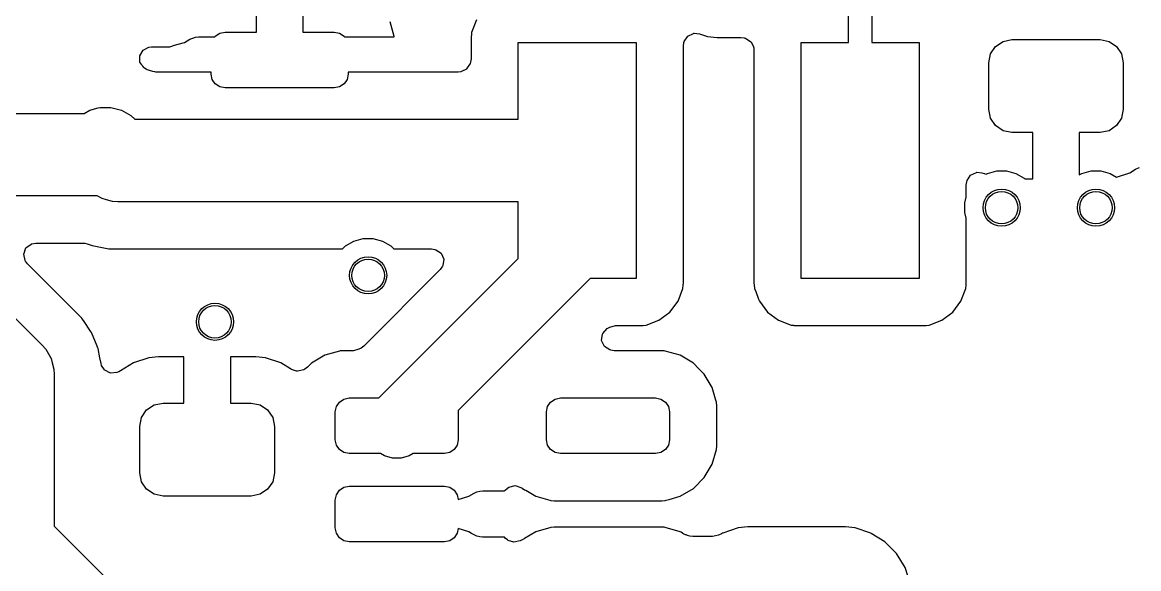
# Model space of a CAD drawing. Header units: inches. Extents: x -2.18 to 1.8, y 0.44 to 2.81.
# Drawn here: x -1.0453 to -0.5719, y 1.4319 to 1.6636 of the extents above; entities that cross this region are included whole.
import ezdxf

# ---------------------------------------------------------------- set-up
doc = ezdxf.new("R2010")
doc.units = ezdxf.units.IN
doc.header["$MEASUREMENT"] = 0
doc.layers.add('BLACK', color=250, linetype='CONTINUOUS')

msp = doc.modelspace()

# ---------------------------------------------------------------- linework, layer by layer
at = {"layer": 'BLACK', "linetype": 'CONTINUOUS'}
for p, q in [((-0.94602, 1.65941), (-0.94602, 1.67909)), ((-0.92634, 1.67909), (-0.92634, 1.65941)), ((-0.69492, 1.655), (-0.69492, 1.675)), ((-0.68508, 1.67296), (-0.68508, 1.655)), ((-0.88757, 1.65754), (-0.88938, 1.66375)), ((-0.85275, 1.66469), (-0.85476, 1.6593)), ((-0.97307, 1.65693), (-0.97185, 1.65727)), ((-0.97185, 1.65727), (-0.97056, 1.65744)), ((-0.97056, 1.65744), (-0.96365, 1.65744)), ((-0.96365, 1.65744), (-0.96349, 1.65768)), ((-0.96349, 1.65768), (-0.96157, 1.65896)), ((-0.96157, 1.65896), (-0.95931, 1.65941)), ((-0.95931, 1.65941), (-0.94602, 1.65941)), ((-0.92634, 1.65941), (-0.91305, 1.65941)), ((-0.91305, 1.65941), (-0.91079, 1.65896)), ((-0.91079, 1.65896), (-0.90888, 1.65768)), ((-0.90888, 1.65768), (-0.90872, 1.65744)), ((-0.90872, 1.65744), (-0.88757, 1.65744)), ((-0.88757, 1.65744), (-0.88757, 1.65754)), ((-0.88757, 1.65744), (-0.88757, 1.65744)), ((-0.88757, 1.65744), (-0.88757, 1.65744)), ((-0.85479, 1.65904), (-0.85502, 1.65692)), ((-0.85478, 1.65919), (-0.85479, 1.65904)), ((-0.85476, 1.6593), (-0.85478, 1.65919)), ((-0.76463, 1.65548), (-0.76314, 1.65779)), ((-0.76314, 1.65779), (-0.76064, 1.65893)), ((-0.76064, 1.65893), (-0.7605, 1.65895)), ((-0.7605, 1.65895), (-0.76037, 1.65897)), ((-0.76037, 1.65897), (-0.75814, 1.65877)), ((-0.75814, 1.65877), (-0.75471, 1.65764)), ((-0.75471, 1.65764), (-0.75471, 1.65764)), ((-0.75471, 1.65764), (-0.75067, 1.65722)), ((-0.75067, 1.65722), (-0.7406, 1.65722)), ((-0.7406, 1.65722), (-0.73923, 1.65703)), ((-0.73923, 1.65703), (-0.73886, 1.65692)), ((-0.99411, 1.65181), (-0.99191, 1.65299)), ((-0.99191, 1.65299), (-0.99171, 1.65304)), ((-0.99171, 1.65304), (-0.99059, 1.65317)), ((-0.99059, 1.65317), (-0.98705, 1.65317)), ((-0.98705, 1.65317), (-0.98425, 1.65317)), ((-0.98425, 1.65317), (-0.98278, 1.65328)), ((-0.98425, 1.65317), (-0.98425, 1.65317)), ((-0.98278, 1.65328), (-0.98084, 1.65385)), ((-0.98278, 1.65328), (-0.98278, 1.65328)), ((-0.98278, 1.65328), (-0.98278, 1.65328)), ((-0.98084, 1.65385), (-0.97704, 1.65495)), ((-0.98084, 1.65385), (-0.98084, 1.65385)), ((-0.97704, 1.65495), (-0.97649, 1.65511)), ((-0.97649, 1.65511), (-0.97427, 1.65643)), ((-0.97427, 1.65643), (-0.97307, 1.65693)), ((-0.85502, 1.65692), (-0.85502, 1.6481)), ((-0.835, 1.6225), (-0.835, 1.655)), ((-0.835, 1.655), (-0.785, 1.655)), ((-0.785, 1.655), (-0.785, 1.555)), ((-0.76498, 1.65358), (-0.76478, 1.65495)), ((-0.76498, 1.55309), (-0.76498, 1.65358)), ((-0.76478, 1.65495), (-0.76474, 1.65511)), ((-0.76474, 1.65511), (-0.76463, 1.65548)), ((-0.73886, 1.65692), (-0.73864, 1.65685)), ((-0.73864, 1.65685), (-0.73632, 1.65537)), ((-0.73632, 1.65537), (-0.73628, 1.65531)), ((-0.73628, 1.65531), (-0.7352, 1.65315)), ((-0.7352, 1.65315), (-0.73513, 1.65286)), ((-0.73513, 1.65286), (-0.73502, 1.65182)), ((-0.715, 1.555), (-0.715, 1.655)), ((-0.715, 1.655), (-0.69492, 1.655)), ((-0.68508, 1.655), (-0.665, 1.655)), ((-0.665, 1.655), (-0.665, 1.555)), ((-0.63472, 1.6502), (-0.63259, 1.6534)), ((-0.63259, 1.6534), (-0.6294, 1.65553)), ((-0.6294, 1.65553), (-0.62563, 1.65628)), ((-0.62563, 1.65628), (-0.58823, 1.65628)), ((-0.58823, 1.65628), (-0.58446, 1.65553)), ((-0.58446, 1.65553), (-0.58127, 1.6534)), ((-0.58127, 1.6534), (-0.57914, 1.6502)), ((-0.99552, 1.64945), (-0.99411, 1.65181)), ((-0.99542, 1.6467), (-0.99552, 1.64945)), ((-0.85502, 1.6481), (-0.85522, 1.64673)), ((-0.73502, 1.65182), (-0.73502, 1.55308)), ((-0.63547, 1.64644), (-0.63472, 1.6502)), ((-0.57914, 1.6502), (-0.57839, 1.64644)), ((-0.99463, 1.64556), (-0.99542, 1.6467)), ((-0.99452, 1.64523), (-0.99463, 1.64556)), ((-0.99425, 1.64502), (-0.99452, 1.64523)), ((-0.99385, 1.64444), (-0.99425, 1.64502)), ((-0.99357, 1.64422), (-0.99385, 1.64444)), ((-0.99284, 1.64373), (-0.99357, 1.64422)), ((-0.99258, 1.64367), (-0.99284, 1.64373)), ((-0.99238, 1.64351), (-0.99258, 1.64367)), ((-0.99223, 1.64345), (-0.99238, 1.64351)), ((-0.99219, 1.64343), (-0.99223, 1.64345)), ((-0.99223, 1.64345), (-0.99223, 1.64345)), ((-0.9914, 1.64312), (-0.99219, 1.64343)), ((-0.99003, 1.64272), (-0.9914, 1.64312)), ((-0.85693, 1.64378), (-0.85909, 1.6427)), ((-0.85688, 1.64382), (-0.85693, 1.64378)), ((-0.85539, 1.64614), (-0.85688, 1.64382)), ((-0.85522, 1.64673), (-0.85539, 1.64614)), ((-0.63547, 1.62675), (-0.63547, 1.64644)), ((-0.57839, 1.64644), (-0.57839, 1.62675)), ((-0.98915, 1.64266), (-0.99003, 1.64272)), ((-0.98866, 1.64252), (-0.98915, 1.64266)), ((-0.96522, 1.64252), (-0.98866, 1.64252)), ((-0.96522, 1.64169), (-0.96522, 1.64252)), ((-0.96477, 1.63943), (-0.96522, 1.64169)), ((-0.96349, 1.63752), (-0.96477, 1.63943)), ((-0.9076, 1.63943), (-0.90888, 1.63752)), ((-0.90715, 1.64169), (-0.9076, 1.63943)), ((-0.86043, 1.64252), (-0.90715, 1.64252)), ((-0.90715, 1.64252), (-0.90715, 1.64169)), ((-0.85939, 1.64263), (-0.86043, 1.64252)), ((-0.85909, 1.6427), (-0.85939, 1.64263)), ((-0.96157, 1.63624), (-0.96349, 1.63752)), ((-0.95931, 1.63579), (-0.96157, 1.63624)), ((-0.91305, 1.63579), (-0.95931, 1.63579)), ((-0.91079, 1.63624), (-0.91305, 1.63579)), ((-0.90888, 1.63752), (-0.91079, 1.63624)), ((-1.07441, 1.625), (-1.01906, 1.625)), ((-1.01906, 1.625), (-1.0167, 1.62636)), ((-1.0167, 1.62636), (-1.01322, 1.6273)), ((-1.01322, 1.6273), (-1.01228, 1.62755)), ((-1.01228, 1.62755), (-1.00772, 1.62755)), ((-1.00772, 1.62755), (-1.0033, 1.62636)), ((-1.0033, 1.62636), (-0.99935, 1.62408)), ((-0.99935, 1.62408), (-0.99935, 1.62408)), ((-0.99935, 1.62408), (-0.99763, 1.62257)), ((-0.63472, 1.62299), (-0.63547, 1.62675)), ((-0.57839, 1.62675), (-0.57914, 1.62299)), ((-0.99763, 1.62257), (-0.99755, 1.6225)), ((-0.99755, 1.6225), (-0.835, 1.6225)), ((-0.63259, 1.61979), (-0.63472, 1.62299)), ((-0.6294, 1.61766), (-0.63259, 1.61979)), ((-0.58127, 1.61979), (-0.58446, 1.61766)), ((-0.57914, 1.62299), (-0.58127, 1.61979)), ((-0.62563, 1.61691), (-0.6294, 1.61766)), ((-0.61677, 1.61691), (-0.62563, 1.61691)), ((-0.61677, 1.59722), (-0.61677, 1.61691)), ((-0.58823, 1.61691), (-0.59709, 1.61691)), ((-0.59709, 1.61691), (-0.59709, 1.59894)), ((-0.58446, 1.61766), (-0.58823, 1.61691)), ((-0.63603, 1.59955), (-0.63206, 1.60061)), ((-0.63206, 1.60061), (-0.62794, 1.60061)), ((-0.62794, 1.60061), (-0.62397, 1.59955)), ((-0.59603, 1.59955), (-0.59206, 1.60061)), ((-0.59206, 1.60061), (-0.58794, 1.60061)), ((-0.58794, 1.60061), (-0.58397, 1.59955)), ((-0.57566, 1.59981), (-0.57318, 1.60134)), ((-0.57318, 1.60134), (-0.57191, 1.60189)), ((-0.57191, 1.60189), (-0.57148, 1.60201)), ((-0.64498, 1.59461), (-0.64478, 1.59598)), ((-0.64478, 1.59598), (-0.64463, 1.59651)), ((-0.64463, 1.59651), (-0.64314, 1.59882)), ((-0.64314, 1.59882), (-0.64064, 1.59996)), ((-0.64064, 1.59996), (-0.64046, 1.59999)), ((-0.64046, 1.59999), (-0.63838, 1.59984)), ((-0.63838, 1.59984), (-0.63746, 1.59956)), ((-0.63746, 1.59956), (-0.63733, 1.59952)), ((-0.63733, 1.59952), (-0.63653, 1.59926)), ((-0.63653, 1.59926), (-0.63603, 1.59955)), ((-0.62397, 1.59955), (-0.62041, 1.59749)), ((-0.62041, 1.59749), (-0.62014, 1.59722)), ((-0.62014, 1.59722), (-0.61677, 1.59722)), ((-0.61677, 1.59722), (-0.61677, 1.59722)), ((-0.59709, 1.59894), (-0.59603, 1.59955)), ((-0.58397, 1.59955), (-0.58123, 1.59796)), ((-0.58123, 1.59796), (-0.57566, 1.59981)), ((-0.57566, 1.59981), (-0.57566, 1.59981)), ((-0.64498, 1.58942), (-0.64498, 1.59461)), ((-1.01352, 1.59), (-1.0725, 1.59)), ((-1.0115, 1.58883), (-1.01352, 1.59)), ((-1.00963, 1.58833), (-1.0115, 1.58883)), ((-1.00709, 1.58765), (-1.00963, 1.58833)), ((-1.0048, 1.5875), (-1.00709, 1.58765)), ((-1.00709, 1.58765), (-1.00709, 1.58765)), ((-0.835, 1.5875), (-1.0048, 1.5875)), ((-0.835, 1.56348), (-0.835, 1.5875)), ((-0.64561, 1.58706), (-0.64498, 1.58942)), ((-0.64561, 1.58294), (-0.64561, 1.58706)), ((-0.64498, 1.58058), (-0.64561, 1.58294)), ((-0.64498, 1.55309), (-0.64498, 1.58058)), ((-0.90469, 1.57085), (-0.90072, 1.57191)), ((-0.90072, 1.57191), (-0.89661, 1.57191)), ((-0.89661, 1.57191), (-0.89263, 1.57085)), ((-1.04472, 1.56534), (-1.04376, 1.56792)), ((-1.04376, 1.56792), (-1.04156, 1.56957)), ((-1.04156, 1.56957), (-1.04136, 1.56964)), ((-1.04136, 1.56964), (-1.04127, 1.56967)), ((-1.04127, 1.56967), (-1.03957, 1.56998)), ((-1.03957, 1.56998), (-1.01975, 1.56998)), ((-1.01975, 1.56998), (-1.0188, 1.56989)), ((-1.0188, 1.56989), (-1.01788, 1.5697)), ((-1.01788, 1.5697), (-1.01696, 1.56942)), ((-1.01696, 1.56942), (-1.01691, 1.5694)), ((-1.01691, 1.5694), (-1.01691, 1.5694)), ((-1.01691, 1.5694), (-1.01691, 1.5694)), ((-1.01691, 1.5694), (-1.01575, 1.56892)), ((-1.01575, 1.56892), (-1.00862, 1.5675)), ((-1.00862, 1.5675), (-1.00853, 1.56748)), ((-1.00853, 1.56748), (-1.0085, 1.56748)), ((-1.0085, 1.56748), (-1.0085, 1.56748)), ((-1.0085, 1.56748), (-1.0085, 1.56748)), ((-1.0085, 1.56748), (-0.90956, 1.56748)), ((-0.90956, 1.56748), (-0.90825, 1.56879)), ((-0.90825, 1.56879), (-0.90469, 1.57085)), ((-0.89263, 1.57085), (-0.88907, 1.56879)), ((-0.88907, 1.56879), (-0.88776, 1.56748)), ((-0.88776, 1.56748), (-0.8718, 1.56748)), ((-0.8718, 1.56748), (-0.87043, 1.56728)), ((-0.87043, 1.56728), (-0.87, 1.56716)), ((-0.87, 1.56716), (-0.86769, 1.56567)), ((-1.04414, 1.56265), (-1.04472, 1.56534)), ((-1.04399, 1.56238), (-1.04414, 1.56265)), ((-1.04392, 1.56226), (-1.04399, 1.56238)), ((-0.89417, 1.50431), (-0.835, 1.56348)), ((-0.86769, 1.56567), (-0.86654, 1.56317)), ((-0.86654, 1.56317), (-0.86693, 1.56045)), ((-1.0725, 1.56225), (-1.03691, 1.52666)), ((-1.04309, 1.56115), (-1.04392, 1.56226)), ((-1.02537, 1.54343), (-1.04309, 1.56115)), ((-0.86805, 1.55875), (-0.90054, 1.52626)), ((-0.86706, 1.56017), (-0.86805, 1.55875)), ((-0.86693, 1.56045), (-0.86706, 1.56017)), ((-0.86693, 1.56045), (-0.86693, 1.56045)), ((-0.80451, 1.555), (-0.86053, 1.49898)), ((-0.785, 1.555), (-0.80451, 1.555)), ((-0.76508, 1.55213), (-0.76498, 1.55308)), ((-0.76498, 1.55308), (-0.76498, 1.55309)), ((-0.73502, 1.55308), (-0.73479, 1.55096)), ((-0.665, 1.555), (-0.715, 1.555)), ((-0.64508, 1.55213), (-0.64498, 1.55308)), ((-0.64498, 1.55308), (-0.64498, 1.55309)), ((-0.76725, 1.54531), (-0.76524, 1.5507)), ((-0.76524, 1.5507), (-0.76508, 1.55213)), ((-0.73479, 1.55096), (-0.73478, 1.55081)), ((-0.73478, 1.55081), (-0.73476, 1.5507)), ((-0.73476, 1.5507), (-0.73428, 1.54939)), ((-0.73428, 1.54939), (-0.7331, 1.54624)), ((-0.64725, 1.54531), (-0.64524, 1.5507)), ((-0.64524, 1.5507), (-0.64508, 1.55213)), ((-1.02266, 1.54072), (-1.02537, 1.54343)), ((-0.7707, 1.5407), (-0.76725, 1.54531)), ((-0.7331, 1.54624), (-0.73275, 1.54531)), ((-0.73275, 1.54531), (-0.7293, 1.5407)), ((-0.6507, 1.5407), (-0.64725, 1.54531)), ((-1.02014, 1.5382), (-1.02266, 1.54072)), ((-0.77531, 1.53725), (-0.7707, 1.5407)), ((-0.7293, 1.5407), (-0.72469, 1.53725)), ((-0.65531, 1.53725), (-0.6507, 1.5407)), ((-1.01887, 1.5363), (-1.02014, 1.5382)), ((-1.01669, 1.53304), (-1.01887, 1.5363)), ((-1.01887, 1.5363), (-1.01887, 1.5363)), ((-1.01887, 1.5363), (-1.01887, 1.5363)), ((-0.79702, 1.53389), (-0.79612, 1.53438)), ((-0.79612, 1.53438), (-0.79378, 1.53498)), ((-0.79378, 1.53498), (-0.78309, 1.53498)), ((-0.78309, 1.53498), (-0.78309, 1.53498)), ((-0.78309, 1.53498), (-0.78308, 1.53498)), ((-0.78308, 1.53498), (-0.78245, 1.53505)), ((-0.78308, 1.53498), (-0.78308, 1.53498)), ((-0.78308, 1.53498), (-0.78308, 1.53498)), ((-0.78245, 1.53505), (-0.78202, 1.53509)), ((-0.78202, 1.53509), (-0.7807, 1.53524)), ((-0.78202, 1.53509), (-0.78202, 1.53509)), ((-0.78202, 1.53509), (-0.78202, 1.53509)), ((-0.7807, 1.53524), (-0.77531, 1.53725)), ((-0.72469, 1.53725), (-0.72469, 1.53725)), ((-0.72469, 1.53725), (-0.7193, 1.53524)), ((-0.7193, 1.53524), (-0.7193, 1.53524)), ((-0.7193, 1.53524), (-0.71823, 1.53512)), ((-0.71823, 1.53512), (-0.71823, 1.53512)), ((-0.71823, 1.53512), (-0.71806, 1.5351)), ((-0.71806, 1.5351), (-0.71692, 1.53498)), ((-0.71692, 1.53498), (-0.71692, 1.53498)), ((-0.71692, 1.53498), (-0.71692, 1.53498)), ((-0.71692, 1.53498), (-0.71691, 1.53498)), ((-0.71691, 1.53498), (-0.66309, 1.53498)), ((-0.66309, 1.53498), (-0.66309, 1.53498)), ((-0.66309, 1.53498), (-0.66308, 1.53498)), ((-0.66308, 1.53498), (-0.66245, 1.53505)), ((-0.66308, 1.53498), (-0.66308, 1.53498)), ((-0.66308, 1.53498), (-0.66308, 1.53498)), ((-0.66245, 1.53505), (-0.66202, 1.53509)), ((-0.66202, 1.53509), (-0.6607, 1.53524)), ((-0.66202, 1.53509), (-0.66202, 1.53509)), ((-0.66202, 1.53509), (-0.66202, 1.53509)), ((-0.6607, 1.53524), (-0.65531, 1.53725)), ((-1.01644, 1.53266), (-1.01669, 1.53304)), ((-1.01604, 1.53206), (-1.01644, 1.53266)), ((-1.01363, 1.52624), (-1.01604, 1.53206)), ((-1.01604, 1.53206), (-1.01604, 1.53206)), ((-0.79964, 1.52864), (-0.79925, 1.53137)), ((-0.79925, 1.53137), (-0.79912, 1.53163)), ((-0.79912, 1.53163), (-0.79732, 1.53371)), ((-0.79732, 1.53371), (-0.79702, 1.53389)), ((-1.03691, 1.52666), (-1.0354, 1.52494)), ((-1.0354, 1.52494), (-1.0354, 1.52494)), ((-1.0354, 1.52494), (-1.03312, 1.52098)), ((-1.01332, 1.52549), (-1.01363, 1.52624)), ((-1.01321, 1.52523), (-1.01332, 1.52549)), ((-1.01243, 1.52132), (-1.01321, 1.52523)), ((-1.01321, 1.52523), (-1.01321, 1.52523)), ((-0.90256, 1.52493), (-0.9049, 1.52433)), ((-0.90165, 1.52542), (-0.90256, 1.52493)), ((-0.90054, 1.52626), (-0.90165, 1.52542)), ((-0.79849, 1.52614), (-0.79964, 1.52864)), ((-0.79618, 1.52465), (-0.79849, 1.52614)), ((-0.79575, 1.52453), (-0.79618, 1.52465)), ((-0.79438, 1.52433), (-0.79575, 1.52453)), ((-1.03312, 1.52098), (-1.03264, 1.51919)), ((-1.01194, 1.51885), (-1.01243, 1.52132)), ((-0.99164, 1.52136), (-0.99819, 1.51919)), ((-0.9876, 1.52177), (-0.99164, 1.52136)), ((-0.99164, 1.52136), (-0.99164, 1.52136)), ((-0.97677, 1.52177), (-0.9876, 1.52177)), ((-0.9876, 1.52177), (-0.9876, 1.52177)), ((-0.9876, 1.52177), (-0.9876, 1.52177)), ((-0.97677, 1.50209), (-0.97677, 1.52177)), ((-0.94626, 1.52177), (-0.95709, 1.52177)), ((-0.95709, 1.52177), (-0.95709, 1.50209)), ((-0.94222, 1.52136), (-0.94626, 1.52177)), ((-0.94626, 1.52177), (-0.94626, 1.52177)), ((-0.93566, 1.51919), (-0.94222, 1.52136)), ((-0.94222, 1.52136), (-0.94222, 1.52136)), ((-0.91705, 1.52239), (-0.92269, 1.51905)), ((-0.91076, 1.52421), (-0.91705, 1.52239)), ((-0.91705, 1.52239), (-0.91705, 1.52239)), ((-0.91705, 1.52239), (-0.91705, 1.52239)), ((-0.91055, 1.52423), (-0.91076, 1.52421)), ((-0.91076, 1.52421), (-0.91076, 1.52421)), ((-0.91076, 1.52421), (-0.91076, 1.52421)), ((-0.91076, 1.52421), (-0.91076, 1.52421)), ((-0.90929, 1.52433), (-0.91055, 1.52423)), ((-0.9049, 1.52433), (-0.90929, 1.52433)), ((-0.77413, 1.52433), (-0.79438, 1.52433)), ((-0.77308, 1.52425), (-0.77413, 1.52433)), ((-0.77413, 1.52433), (-0.77413, 1.52433)), ((-0.77413, 1.52433), (-0.77413, 1.52433)), ((-0.77266, 1.52421), (-0.77308, 1.52425)), ((-0.77266, 1.52421), (-0.77266, 1.52421)), ((-0.77266, 1.52421), (-0.77266, 1.52421)), ((-0.76637, 1.52239), (-0.77266, 1.52421)), ((-0.77266, 1.52421), (-0.77266, 1.52421)), ((-0.76074, 1.51905), (-0.76637, 1.52239)), ((-0.76637, 1.52239), (-0.76637, 1.52239)), ((-0.76637, 1.52239), (-0.76637, 1.52239)), ((-1.03264, 1.51919), (-1.03194, 1.51657)), ((-1.03194, 1.51657), (-1.03194, 1.51657)), ((-1.03194, 1.51657), (-1.03179, 1.51429)), ((-1.01172, 1.51808), (-1.01194, 1.51885)), ((-1.01169, 1.51801), (-1.01172, 1.51808)), ((-1.01048, 1.51619), (-1.01169, 1.51801)), ((-1.01042, 1.51612), (-1.01048, 1.51619)), ((-1.01039, 1.5161), (-1.01042, 1.51612)), ((-1.00794, 1.51485), (-1.01039, 1.5161)), ((-1.0052, 1.51511), (-1.00794, 1.51485)), ((-1.00441, 1.51543), (-1.0052, 1.51511)), ((-1.00368, 1.51581), (-1.00441, 1.51543)), ((-0.99819, 1.51919), (-1.00368, 1.51581)), ((-0.99819, 1.51919), (-0.99819, 1.51919)), ((-0.99819, 1.51919), (-0.99819, 1.51919)), ((-0.93163, 1.5167), (-0.93566, 1.51919)), ((-0.93566, 1.51919), (-0.93566, 1.51919)), ((-0.93566, 1.51919), (-0.93566, 1.51919)), ((-0.93121, 1.51644), (-0.93163, 1.5167)), ((-0.92899, 1.51572), (-0.93121, 1.51644)), ((-0.92867, 1.5157), (-0.92899, 1.51572)), ((-0.92598, 1.51628), (-0.92867, 1.5157)), ((-0.92544, 1.51658), (-0.92598, 1.51628)), ((-0.92433, 1.51741), (-0.92544, 1.51658)), ((-0.92269, 1.51905), (-0.92433, 1.51741)), ((-0.92269, 1.51905), (-0.92269, 1.51905)), ((-0.92269, 1.51905), (-0.92269, 1.51905)), ((-0.75838, 1.5167), (-0.76074, 1.51905)), ((-0.76074, 1.51905), (-0.76074, 1.51905)), ((-0.76074, 1.51905), (-0.76074, 1.51905)), ((-0.7561, 1.51442), (-0.75838, 1.5167)), ((-1.03179, 1.51429), (-1.03179, 1.44988)), ((-0.75277, 1.50878), (-0.7561, 1.51442)), ((-0.7561, 1.51442), (-0.7561, 1.51442)), ((-0.75276, 1.50877), (-0.75277, 1.50878)), ((-0.75277, 1.50878), (-0.75277, 1.50878)), ((-0.75274, 1.5087), (-0.75276, 1.50877)), ((-0.75133, 1.50382), (-0.75274, 1.5087)), ((-0.99259, 1.4992), (-0.9894, 1.50134)), ((-0.9894, 1.50134), (-0.98563, 1.50209)), ((-0.98563, 1.50209), (-0.97677, 1.50209)), ((-0.95709, 1.50209), (-0.94823, 1.50209)), ((-0.94823, 1.50209), (-0.94446, 1.50134)), ((-0.94446, 1.50134), (-0.94127, 1.4992)), ((-0.91213, 1.50067), (-0.91085, 1.50258)), ((-0.91085, 1.50258), (-0.90893, 1.50386)), ((-0.90893, 1.50386), (-0.90667, 1.50431)), ((-0.90667, 1.50431), (-0.89417, 1.50431)), ((-0.82256, 1.50067), (-0.82128, 1.50258)), ((-0.82128, 1.50258), (-0.81937, 1.50386)), ((-0.81937, 1.50386), (-0.81711, 1.50431)), ((-0.81711, 1.50431), (-0.77675, 1.50431)), ((-0.77675, 1.50431), (-0.77449, 1.50386)), ((-0.77449, 1.50386), (-0.77258, 1.50258)), ((-0.77258, 1.50258), (-0.7713, 1.50067)), ((-0.75094, 1.50249), (-0.75133, 1.50382)), ((-0.75133, 1.50382), (-0.75133, 1.50382)), ((-0.75083, 1.50102), (-0.75094, 1.50249)), ((-0.75083, 1.48398), (-0.75083, 1.50102)), ((-0.99472, 1.49601), (-0.99259, 1.4992)), ((-0.94127, 1.4992), (-0.93914, 1.49601)), ((-0.91258, 1.49841), (-0.91213, 1.50067)), ((-0.91258, 1.48659), (-0.91258, 1.49841)), ((-0.86053, 1.49898), (-0.86041, 1.49841)), ((-0.86041, 1.49841), (-0.86041, 1.48659)), ((-0.82301, 1.49841), (-0.82256, 1.50067)), ((-0.82301, 1.48659), (-0.82301, 1.49841)), ((-0.7713, 1.50067), (-0.77085, 1.49841)), ((-0.77085, 1.49841), (-0.77085, 1.48659)), ((-0.99547, 1.49224), (-0.99472, 1.49601)), ((-0.99547, 1.47256), (-0.99547, 1.49224)), ((-0.93914, 1.49601), (-0.93839, 1.49224)), ((-0.93839, 1.49224), (-0.93839, 1.47256)), ((-0.91213, 1.48433), (-0.91258, 1.48659)), ((-0.86041, 1.48659), (-0.86086, 1.48433)), ((-0.82256, 1.48433), (-0.82301, 1.48659)), ((-0.77085, 1.48659), (-0.7713, 1.48433)), ((-0.91085, 1.48242), (-0.91213, 1.48433)), ((-0.90893, 1.48114), (-0.91085, 1.48242)), ((-0.86214, 1.48242), (-0.86406, 1.48114)), ((-0.86086, 1.48433), (-0.86214, 1.48242)), ((-0.82128, 1.48242), (-0.82256, 1.48433)), ((-0.81937, 1.48114), (-0.82128, 1.48242)), ((-0.77258, 1.48242), (-0.77449, 1.48114)), ((-0.7713, 1.48433), (-0.77258, 1.48242)), ((-0.75277, 1.47622), (-0.75094, 1.48251)), ((-0.75094, 1.48251), (-0.75083, 1.48398)), ((-0.90667, 1.48069), (-0.90893, 1.48114)), ((-0.89336, 1.48069), (-0.90667, 1.48069)), ((-0.89177, 1.47977), (-0.89336, 1.48069)), ((-0.88829, 1.47884), (-0.89177, 1.47977)), ((-0.8847, 1.47884), (-0.88829, 1.47884)), ((-0.88122, 1.47977), (-0.8847, 1.47884)), ((-0.87963, 1.48069), (-0.88122, 1.47977)), ((-0.86632, 1.48069), (-0.87963, 1.48069)), ((-0.86406, 1.48114), (-0.86632, 1.48069)), ((-0.81711, 1.48069), (-0.81937, 1.48114)), ((-0.77675, 1.48069), (-0.81711, 1.48069)), ((-0.77449, 1.48114), (-0.77675, 1.48069)), ((-0.99472, 1.46879), (-0.99547, 1.47256)), ((-0.93839, 1.47256), (-0.93914, 1.46879)), ((-0.7561, 1.47058), (-0.75277, 1.47622)), ((-0.99259, 1.4656), (-0.99472, 1.46879)), ((-0.93914, 1.46879), (-0.94127, 1.4656)), ((-0.76074, 1.46595), (-0.7561, 1.47058)), ((-0.9894, 1.46347), (-0.99259, 1.4656)), ((-0.98563, 1.46272), (-0.9894, 1.46347)), ((-0.94446, 1.46347), (-0.94823, 1.46272)), ((-0.94127, 1.4656), (-0.94446, 1.46347)), ((-0.91258, 1.461), (-0.91213, 1.46326)), ((-0.91213, 1.46326), (-0.91085, 1.46518)), ((-0.91085, 1.46518), (-0.90893, 1.46646)), ((-0.90893, 1.46646), (-0.90667, 1.46691)), ((-0.90667, 1.46691), (-0.86632, 1.46691)), ((-0.86632, 1.46691), (-0.86406, 1.46646)), ((-0.86406, 1.46646), (-0.86214, 1.46518)), ((-0.86214, 1.46518), (-0.86086, 1.46326)), ((-0.86086, 1.46326), (-0.86047, 1.4613)), ((-0.85594, 1.46261), (-0.85372, 1.46393)), ((-0.85372, 1.46393), (-0.85252, 1.46443)), ((-0.85252, 1.46443), (-0.8513, 1.46477)), ((-0.8513, 1.46477), (-0.85001, 1.46494)), ((-0.85001, 1.46494), (-0.84083, 1.46494)), ((-0.84083, 1.46494), (-0.84057, 1.46523)), ((-0.84083, 1.46494), (-0.84083, 1.46494)), ((-0.84057, 1.46523), (-0.83949, 1.4661)), ((-0.83949, 1.4661), (-0.83896, 1.46642)), ((-0.83896, 1.46642), (-0.8363, 1.46711)), ((-0.8363, 1.46711), (-0.83628, 1.46711)), ((-0.83628, 1.46711), (-0.83388, 1.46639)), ((-0.83388, 1.46639), (-0.8334, 1.46609)), ((-0.8334, 1.46609), (-0.8334, 1.46609)), ((-0.8334, 1.46609), (-0.83229, 1.46541)), ((-0.83229, 1.46541), (-0.83181, 1.46517)), ((-0.83181, 1.46517), (-0.83112, 1.46476)), ((-0.83112, 1.46476), (-0.82748, 1.46261)), ((-0.76637, 1.46261), (-0.76074, 1.46595)), ((-0.94823, 1.46272), (-0.98563, 1.46272)), ((-0.91258, 1.44919), (-0.91258, 1.461)), ((-0.86047, 1.4613), (-0.85594, 1.46261)), ((-0.82748, 1.46261), (-0.82656, 1.46234)), ((-0.82656, 1.46234), (-0.82162, 1.46091)), ((-0.82162, 1.46091), (-0.82157, 1.46089)), ((-0.82157, 1.46089), (-0.82122, 1.46079)), ((-0.82122, 1.46079), (-0.82117, 1.46078)), ((-0.82117, 1.46078), (-0.82117, 1.46078)), ((-0.82117, 1.46078), (-0.82116, 1.46078)), ((-0.82116, 1.46078), (-0.821, 1.46077)), ((-0.821, 1.46077), (-0.81972, 1.46067)), ((-0.81972, 1.46067), (-0.81972, 1.46067)), ((-0.81972, 1.46067), (-0.77413, 1.46067)), ((-0.77413, 1.46067), (-0.77285, 1.46077)), ((-0.77413, 1.46067), (-0.77413, 1.46067)), ((-0.77285, 1.46077), (-0.7727, 1.46078)), ((-0.7727, 1.46078), (-0.77269, 1.46078)), ((-0.77269, 1.46078), (-0.77264, 1.46079)), ((-0.77264, 1.46079), (-0.77229, 1.46089)), ((-0.77229, 1.46089), (-0.77224, 1.46091)), ((-0.77224, 1.46091), (-0.77101, 1.46127)), ((-0.77101, 1.46127), (-0.76637, 1.46261)), ((-1.03179, 1.44988), (-1.007, 1.4251)), ((-0.91213, 1.44693), (-0.91258, 1.44919)), ((-0.86047, 1.4489), (-0.86086, 1.44693)), ((-0.85594, 1.44758), (-0.86047, 1.4489)), ((-0.82119, 1.44941), (-0.82748, 1.44758)), ((-0.82098, 1.44943), (-0.82119, 1.44941)), ((-0.82119, 1.44941), (-0.82119, 1.44941)), ((-0.82119, 1.44941), (-0.82119, 1.44941)), ((-0.82119, 1.44941), (-0.82119, 1.44941)), ((-0.81972, 1.44953), (-0.82098, 1.44943)), ((-0.77413, 1.44953), (-0.81972, 1.44953)), ((-0.81972, 1.44953), (-0.81972, 1.44953)), ((-0.81972, 1.44953), (-0.81972, 1.44953)), ((-0.77308, 1.44944), (-0.77413, 1.44953)), ((-0.77413, 1.44953), (-0.77413, 1.44953)), ((-0.77413, 1.44953), (-0.77413, 1.44953)), ((-0.77266, 1.44941), (-0.77308, 1.44944)), ((-0.76637, 1.44758), (-0.77266, 1.44941)), ((-0.77266, 1.44941), (-0.77266, 1.44941)), ((-0.77266, 1.44941), (-0.77266, 1.44941)), ((-0.77266, 1.44941), (-0.77266, 1.44941)), ((-0.74171, 1.44919), (-0.74823, 1.44703)), ((-0.73762, 1.44961), (-0.74171, 1.44919)), ((-0.69624, 1.44961), (-0.73762, 1.44961)), ((-0.73762, 1.44961), (-0.73762, 1.44961)), ((-0.73762, 1.44961), (-0.73762, 1.44961)), ((-0.73762, 1.44961), (-0.73762, 1.44961)), ((-0.69215, 1.44919), (-0.69624, 1.44961)), ((-0.69624, 1.44961), (-0.69624, 1.44961)), ((-0.68552, 1.44699), (-0.69215, 1.44919)), ((-0.91085, 1.44502), (-0.91213, 1.44693)), ((-0.90893, 1.44374), (-0.91085, 1.44502)), ((-0.86214, 1.44502), (-0.86406, 1.44374)), ((-0.86086, 1.44693), (-0.86214, 1.44502)), ((-0.85477, 1.44689), (-0.85594, 1.44758)), ((-0.85594, 1.44758), (-0.85594, 1.44758)), ((-0.85594, 1.44758), (-0.85594, 1.44758)), ((-0.85594, 1.44758), (-0.85594, 1.44758)), ((-0.85594, 1.44758), (-0.85594, 1.44758)), ((-0.85372, 1.44627), (-0.85477, 1.44689)), ((-0.85252, 1.44576), (-0.85372, 1.44627)), ((-0.85189, 1.44559), (-0.85252, 1.44576)), ((-0.8513, 1.44543), (-0.85189, 1.44559)), ((-0.85009, 1.44526), (-0.8513, 1.44543)), ((-0.85005, 1.44527), (-0.85009, 1.44526)), ((-0.85001, 1.44526), (-0.85005, 1.44527)), ((-0.84083, 1.44526), (-0.85001, 1.44526)), ((-0.84048, 1.44487), (-0.84083, 1.44526)), ((-0.84083, 1.44526), (-0.84083, 1.44526)), ((-0.83962, 1.44413), (-0.84048, 1.44487)), ((-0.83929, 1.44392), (-0.83962, 1.44413)), ((-0.83255, 1.44459), (-0.83421, 1.44368)), ((-0.8324, 1.44468), (-0.83255, 1.44459)), ((-0.82748, 1.44758), (-0.8324, 1.44468)), ((-0.82748, 1.44758), (-0.82748, 1.44758)), ((-0.82748, 1.44758), (-0.82748, 1.44758)), ((-0.76595, 1.44733), (-0.76637, 1.44758)), ((-0.76637, 1.44758), (-0.76637, 1.44758)), ((-0.76637, 1.44758), (-0.76637, 1.44758)), ((-0.76637, 1.44758), (-0.76637, 1.44758)), ((-0.76528, 1.44694), (-0.76595, 1.44733)), ((-0.7652, 1.44689), (-0.76528, 1.44694)), ((-0.76472, 1.4466), (-0.7652, 1.44689)), ((-0.76402, 1.44627), (-0.76472, 1.4466)), ((-0.76382, 1.44625), (-0.76402, 1.44627)), ((-0.76352, 1.4461), (-0.76382, 1.44625)), ((-0.76326, 1.44603), (-0.76352, 1.4461)), ((-0.7623, 1.44576), (-0.76326, 1.44603)), ((-0.76101, 1.44559), (-0.7623, 1.44576)), ((-0.75267, 1.44559), (-0.76101, 1.44559)), ((-0.75134, 1.44578), (-0.75267, 1.44559)), ((-0.75008, 1.44613), (-0.75134, 1.44578)), ((-0.74885, 1.44667), (-0.75008, 1.44613)), ((-0.74833, 1.447), (-0.74885, 1.44667)), ((-0.74823, 1.44703), (-0.74833, 1.447)), ((-0.68536, 1.44689), (-0.68552, 1.44699)), ((-0.68552, 1.44699), (-0.68552, 1.44699)), ((-0.68552, 1.44699), (-0.68552, 1.44699)), ((-0.67958, 1.44333), (-0.68536, 1.44689)), ((-0.68536, 1.44689), (-0.68536, 1.44689)), ((-0.90667, 1.44329), (-0.90893, 1.44374)), ((-0.86632, 1.44329), (-0.90667, 1.44329)), ((-0.86406, 1.44374), (-0.86632, 1.44329)), ((-0.83692, 1.4431), (-0.83929, 1.44392)), ((-0.8369, 1.4431), (-0.83692, 1.4431)), ((-0.83421, 1.44368), (-0.8369, 1.4431)), ((-0.8369, 1.4431), (-0.8369, 1.4431)), ((-0.67464, 1.43839), (-0.67958, 1.44333)), ((-0.67958, 1.44333), (-0.67958, 1.44333)), ((-0.67098, 1.43245), (-0.67464, 1.43839)), ((-0.66878, 1.42582), (-0.67098, 1.43245))]:
    msp.add_line(p, q, dxfattribs=at)
at = {"layer": 'BLACK'}
for centre in [(-0.63, 1.585), (-0.59, 1.585), (-0.89866, 1.5563), (-0.96362, 1.53661)]:
    msp.add_circle(centre, 0.00787, dxfattribs=at)
at = {"layer": 'WHITE'}
for centre in [(-0.63, 1.585), (-0.59, 1.585), (-0.89866, 1.5563), (-0.96362, 1.53661)]:
    msp.add_circle(centre, 0.00689, dxfattribs=at)

doc.saveas('drawing.dxf')
